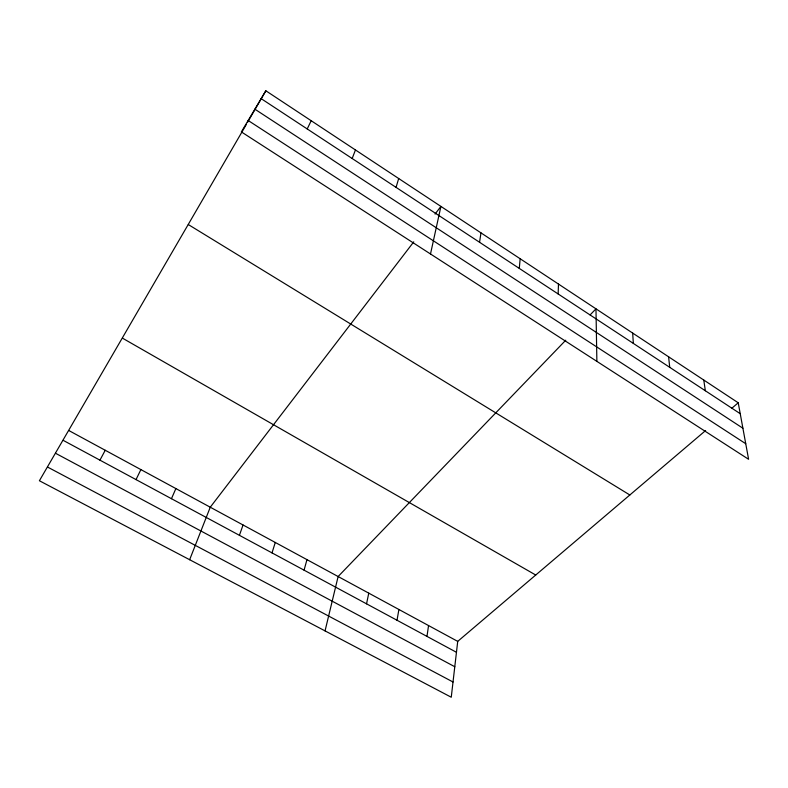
<?xml version="1.0" encoding="UTF-8"?>
<svg xmlns="http://www.w3.org/2000/svg" width="788" height="788" viewBox="0 0 788 788"><rect width="100%" height="100%" fill="white"/><g stroke="black" fill="none" stroke-linecap="round" stroke-linejoin="round"><path stroke-width="1.18" d="M558.15 293.963L558.485 284.064M519.292 268.413L520.159 258.75M705.615 430.534L457.72 641.373L451.258 697.232L39.4 480.749L246.201 124.662M426.978 636.409L428.554 625.564M479.557 242.28L480.976 232.874M397.014 620.255L398.905 609.488M366.548 603.835L368.764 593.147M430.504 253.972L440.916 206.417L435.055 214.07M325.05 630.893L338.121 576.54L565.754 340.209M304.07 570.157L306.965 559.647M396.059 187.377L398.689 178.521M272.018 552.89L275.278 542.469M239.414 535.318L243.049 524.995M352.177 158.506L355.457 149.966M189.642 559.726L210.258 507.216L413.749 241.847M171.459 498.696L175.882 488.58M307.221 128.946L311.191 120.722M136.028 479.606L140.885 469.599M99.948 460.162L105.237 450.273M247.432 122.544L265.842 90.768L738.228 402.796L748.6 459.296L241.364 131.901L265.842 90.768M590.114 314.924L595.974 308.837L596.88 361.367M731.697 408.351L738.228 402.796M47.487 467.018L453.021 681.994M55.574 453.287L454.784 666.727M63.198 440.354L456.459 652.287M68.94 430.593L457.72 641.373M122.495 338.17L535.732 575.023M188.322 224.56L629.839 494.982M248.161 120.485L745.744 443.723M254.879 109.187L742.897 428.229M261.153 98.648L740.227 413.7M703.773 380.043L705.349 390.769M668.598 356.806L669.731 367.346M632.675 333.078L633.335 343.41"/></g></svg>
